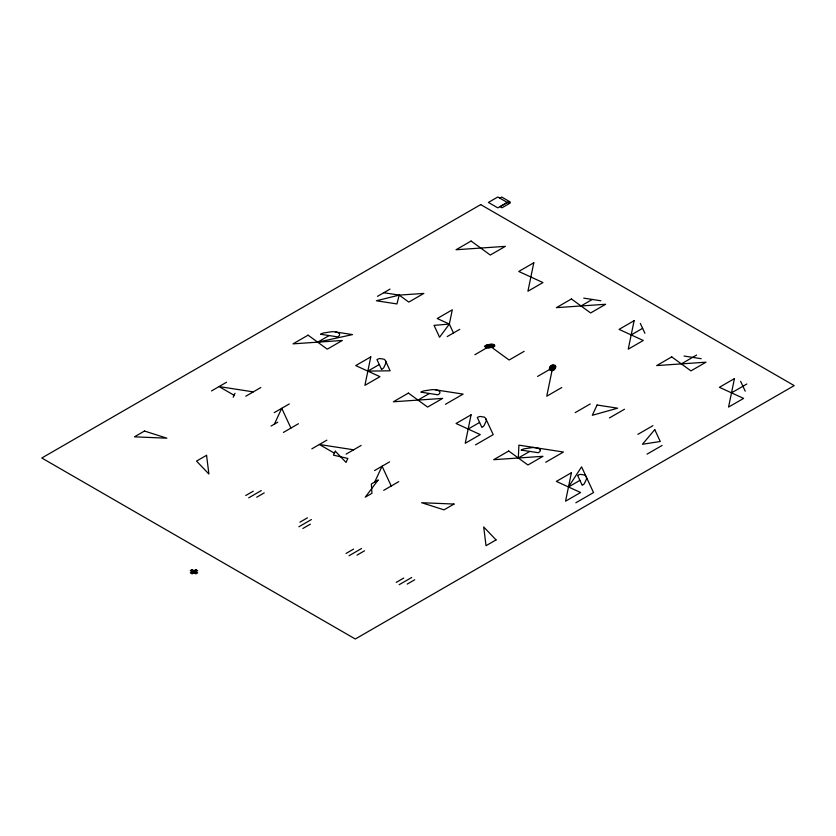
<?xml version="1.0" encoding="UTF-8"?>
<svg xmlns="http://www.w3.org/2000/svg" width="836" height="836" viewBox="0 0 836 836"><rect width="100%" height="100%" fill="white"/><g stroke="black" fill="none" stroke-linecap="round" stroke-linejoin="round"><path stroke-width="1.25" d="M449.35 324.065L434.051 325.371L439.569 337.242L449.35 324.065L452.286 309.832L437.238 318.516L449.35 324.065L453.478 332.968M399.19 295.108L396.933 303.938L376.367 300.761L399.19 295.108L423.842 293.415L408.794 302.099L399.19 295.108L383.776 292.725M233.171 397.246L235.01 393.286M274.396 424.124L281.742 408.292L290.918 428.074M374.716 482.038L382.062 466.216L391.238 485.998M499.803 198.122L501.684 197.035L510.211 201.957L508.33 203.043L497.817 196.993L488.412 202.427L497.817 207.861L507.222 202.427M211.518 390.924L226.566 382.23M377.506 296.341L390.046 289.099M329.112 335.57L317.68 342.164L352.51 334.599L335.382 331.944A12.415 7.169 0 0 0 331.84 331.704L323.407 333.01A12.415 7.169 0 0 0 320.543 334.243L337.681 336.887A7.921 4.577 0 0 0 339.489 335.267L339.604 333.94L338.35 332.832A7.921 4.577 0 0 0 335.382 331.944M245.774 396.222L260.822 387.528M274.218 412.639L289.266 403.955M271.031 426.057L277.761 422.18M379.272 364.527L367.84 371.121L390.13 370.797L385.542 360.901A7.921 4.577 0 0 0 384.017 359.187L379.784 358.539A7.921 4.577 0 0 0 376.973 359.584L381.571 369.47A12.415 7.169 0 0 0 383.703 367.819L385.96 362.949A12.415 7.169 0 0 0 385.542 360.901M447.208 336.584L459.748 329.353M283.394 432.421L298.442 423.727M311.838 448.838L326.886 440.154M474.858 354.725L489.906 346.031L509.114 360.023L524.162 351.329M245.732 495.529L253.256 491.181M248.71 497.828L261.25 490.586M418 400.089L429.432 393.484M581.02 305.966L592.306 299.455M256.704 497.221L264.228 492.885M346.094 454.136L361.142 445.452M445.41 404.321L463.113 394.101L435.702 389.869A12.415 7.169 0 0 0 432.16 389.628L423.727 390.924A12.415 7.169 0 0 0 420.863 392.157L438.001 394.811A7.921 4.577 0 0 0 439.809 393.192L439.924 391.865L438.67 390.746A7.921 4.577 0 0 0 435.702 389.869M374.538 470.563L389.586 461.869M537.558 376.44L552.606 367.756L546.734 396.222L561.782 387.528M299.905 522.176L307.429 517.829M298.87 526.784L311.41 519.543M468.16 429.046L479.592 422.441M631.18 334.922L642.612 328.329M302.851 528.498L310.375 524.162M383.714 490.335L398.762 481.651M475.506 444.867L493.209 434.647L485.862 418.826A7.921 4.577 0 0 0 484.337 417.112L480.104 416.453A7.921 4.577 0 0 0 477.293 417.498L481.891 427.395A12.415 7.169 0 0 0 484.023 425.733L486.28 420.874A12.415 7.169 0 0 0 485.862 418.826M575.178 412.639L590.226 403.955M346.052 553.453L353.576 549.106M349.03 555.741L361.57 548.5M529.752 451.409L518.32 458.003L518.895 445.139L563.433 452.025L545.73 462.245M681.34 363.89L696.639 355.049M357.024 555.146L364.548 550.799M609.434 417.937L624.482 409.253M637.878 434.365L652.926 425.67M396.212 582.41L403.736 578.063M399.19 584.698L411.73 577.467M579.912 480.366L568.48 486.97L581.595 466.854L593.529 492.571L575.826 502.791M731.5 392.847L746.851 383.985M407.184 584.103L414.708 579.756M647.054 454.136L662.102 445.452M583.737 298.128L600.875 300.772M684.057 356.042L701.195 358.696M253.298 391.875L219.042 386.577L234.09 395.261M353.618 449.799L319.362 444.491L334.41 453.185M194.046 570.643L195.896 571.709M192.05 571.803L193.9 572.869M740.633 381.3L745.231 391.196M640.313 323.386L644.911 333.271M484.859 346.229L485.455 347.358A3.804 2.195 0 0 0 486.886 347.776A5.957 3.438 0 0 0 488.59 347.891L492.634 347.264A5.957 3.438 0 0 0 494.003 346.679A3.804 2.195 0 0 0 494.87 345.895L494.327 344.725A3.804 2.195 0 0 0 492.906 344.307A5.957 3.438 0 0 0 491.202 344.181L487.158 344.808A5.957 3.438 0 0 0 485.779 345.404A4.034 2.33 0 0 0 484.859 346.229M485.706 346.188L486.207 347.128A3.166 1.829 0 0 0 487.398 347.483A4.964 2.863 0 0 0 488.82 347.577L492.185 347.055A4.964 2.863 0 0 0 493.334 346.564A3.166 1.829 0 0 0 494.055 345.916L493.606 344.934A3.166 1.829 0 0 0 492.414 344.589A4.964 2.863 0 0 0 490.993 344.484L487.628 345.007A4.964 2.863 0 0 0 486.479 345.498A3.365 1.944 0 0 0 485.706 346.188M486.552 346.156L486.949 346.909A2.539 1.463 0 0 0 487.9 347.191A3.971 2.289 0 0 0 489.029 347.264L491.725 346.856A3.971 2.289 0 0 0 492.644 346.459A2.539 1.463 0 0 0 493.23 345.937L492.864 345.153A2.539 1.463 0 0 0 491.913 344.871A3.971 2.289 0 0 0 490.774 344.798L488.078 345.216A3.971 2.289 0 0 0 487.158 345.613A2.696 1.557 0 0 0 486.552 346.156M487.388 346.125L487.691 346.689A1.902 1.097 0 0 0 488.402 346.898A2.978 1.724 0 0 0 489.248 346.961L491.275 346.647A2.978 1.724 0 0 0 491.955 346.355A1.902 1.097 0 0 0 492.394 345.958L492.122 345.373A1.902 1.097 0 0 0 491.411 345.163A2.978 1.724 0 0 0 490.554 345.101L488.537 345.414A2.978 1.724 0 0 0 487.848 345.717A2.017 1.17 0 0 0 487.388 346.125M488.224 346.094C491.547 348.163 492.352 343.669 488.224 346.094M489.06 346.062L490.742 345.905L489.06 346.062M540.244 449.778L540.129 451.106A7.921 4.577 0 0 1 538.321 452.725L521.183 450.081A12.415 7.169 0 0 1 524.047 448.848L532.48 447.542A12.415 7.169 0 0 1 536.022 447.782A7.921 4.577 0 0 1 538.99 448.671L540.244 449.778M370.776 356.888L364.904 385.365L379.952 376.67L355.728 365.583L370.776 356.888M471.096 414.813L465.224 443.279L480.272 434.595L456.048 423.497L471.096 414.813M533.796 262.776L527.924 291.241L542.972 282.558L518.748 271.46L533.796 262.776M571.416 472.727L565.544 501.203L580.592 492.508L556.368 481.421L571.416 472.727M634.116 320.69L628.244 349.166L643.292 340.471L619.068 329.384L634.116 320.69M734.436 378.614L728.564 407.08L743.612 398.396L719.388 387.298L734.436 378.614M549.701 367.307L549.398 368.509A5.957 3.438 0 0 0 549.597 369.491A4.034 2.33 0 0 0 550.37 370.369L552.356 370.63A3.804 2.195 0 0 0 553.704 370.129A5.957 3.438 0 0 0 554.728 369.334L555.815 366.994A5.957 3.438 0 0 0 555.616 366.011A3.804 2.195 0 0 0 554.885 365.196L552.847 364.872A3.804 2.195 0 0 0 551.499 365.374A5.957 3.438 0 0 0 550.475 366.168L549.701 367.307M550.182 367.38L549.931 368.383A4.964 2.863 0 0 0 550.098 369.198A3.365 1.944 0 0 0 550.746 369.93L552.397 370.149A3.166 1.829 0 0 0 553.526 369.731A4.964 2.863 0 0 0 554.372 369.073L555.282 367.119A4.964 2.863 0 0 0 555.114 366.304A3.166 1.829 0 0 0 554.498 365.614L552.805 365.353A3.166 1.829 0 0 0 551.687 365.771A4.964 2.863 0 0 0 550.83 366.44L550.182 367.38M550.663 367.453L550.464 368.258A3.971 2.289 0 0 0 550.6 368.906A2.696 1.557 0 0 0 551.112 369.491L552.439 369.669A2.539 1.463 0 0 0 553.338 369.334A3.971 2.289 0 0 0 554.017 368.801L554.749 367.244A3.971 2.289 0 0 0 554.613 366.596A2.539 1.463 0 0 0 554.122 366.043L552.763 365.834A2.539 1.463 0 0 0 551.865 366.168A3.971 2.289 0 0 0 551.185 366.701L550.663 367.453M551.154 367.526L550.997 368.133A2.978 1.724 0 0 0 551.102 368.624A2.017 1.17 0 0 0 551.488 369.063L552.481 369.188A1.902 1.097 0 0 0 553.15 368.937A2.978 1.724 0 0 0 553.672 368.54L554.205 367.38A2.978 1.724 0 0 0 554.111 366.879A1.902 1.097 0 0 0 553.745 366.471L552.732 366.314A1.902 1.097 0 0 0 552.053 366.565A2.978 1.724 0 0 0 551.541 366.962L551.154 367.526M551.635 367.6C552.471 371.174 555 364.632 551.635 367.6M552.115 367.673C552.533 369.46 553.808 366.189 552.115 367.673M586.6 478.788L584.343 483.657A12.415 7.169 0 0 1 582.211 485.308L577.613 475.423A7.921 4.577 0 0 1 580.424 474.378L584.657 475.026A7.921 4.577 0 0 1 586.182 476.739A12.415 7.169 0 0 1 586.6 478.788M335.33 451.21L333.491 455.16L347.87 458.441L346.031 462.402L335.33 451.21M597.071 405.011L592.306 415.293L617.637 408.187L597.071 405.011M378.081 480.094L365.227 497.19L371.947 493.313L371.351 483.981L378.081 480.094M654.755 429.631L642.466 444.25L660.273 441.492L654.755 429.631M480.7 204.611L41.8 458.003L355.3 639.007L794.2 385.605L480.7 204.611M508.33 201.957L500.095 206.711L501.976 207.798L510.211 203.043L508.33 201.957M308.076 335.173L293.028 343.857L342.332 340.471L327.284 349.166L308.076 335.173M471.096 241.05L456.048 249.745L505.352 246.359L490.304 255.043L471.096 241.05M144.471 431.042L134.439 436.831L166.866 438.179L144.471 431.042M206.565 455.306L196.533 461.096L208.895 474.022L206.565 455.306M408.396 393.087L393.348 401.782L442.652 398.396L427.604 407.08L408.396 393.087M571.416 298.974L556.368 307.658L605.672 304.273L590.624 312.957L571.416 298.974M192.05 569.63L190.284 570.643L195.896 573.883L197.662 572.869L192.05 569.63M195.812 569.63L190.284 572.817L192.134 573.883L197.662 570.695L195.812 569.63M508.716 451.012L493.668 459.695L542.972 456.31L527.924 465.004L508.716 451.012M671.736 356.888L656.688 365.583L705.992 362.197L690.944 370.881L671.736 356.888M454.032 504.056L444 509.845L421.605 502.708L454.032 504.056M496.061 539.91L486.029 545.699L483.699 526.973L496.061 539.91"/></g></svg>
